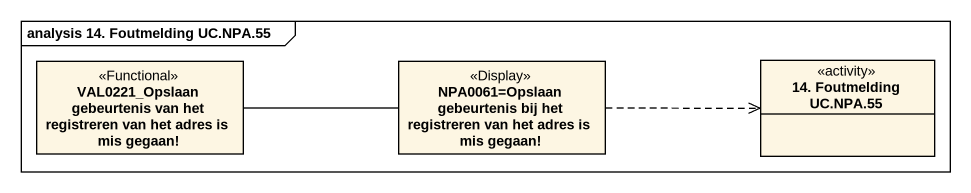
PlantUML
@startuml
mainframe analysis 14. Foutmelding UC.NPA.55
hide circle
hide empty members
class "VAL0221_Opslaan gebeurtenis van het registreren van het adres is mis gegaan!" as VAL0221_Opslaan_gebeurtenis <<Functional>>
class "NPA0061=Opslaan gebeurtenis bij het registreren van het adres is mis gegaan!" as NPA0061_Opslaan_gebeurtenis <<Display>>
class "14. Foutmelding UC.NPA.55" as c14_Foutmelding_UC_NPA_55 <<activity>>
VAL0221_Opslaan_gebeurtenis -right- NPA0061_Opslaan_gebeurtenis
NPA0061_Opslaan_gebeurtenis .right.> c14_Foutmelding_UC_NPA_55
@enduml
